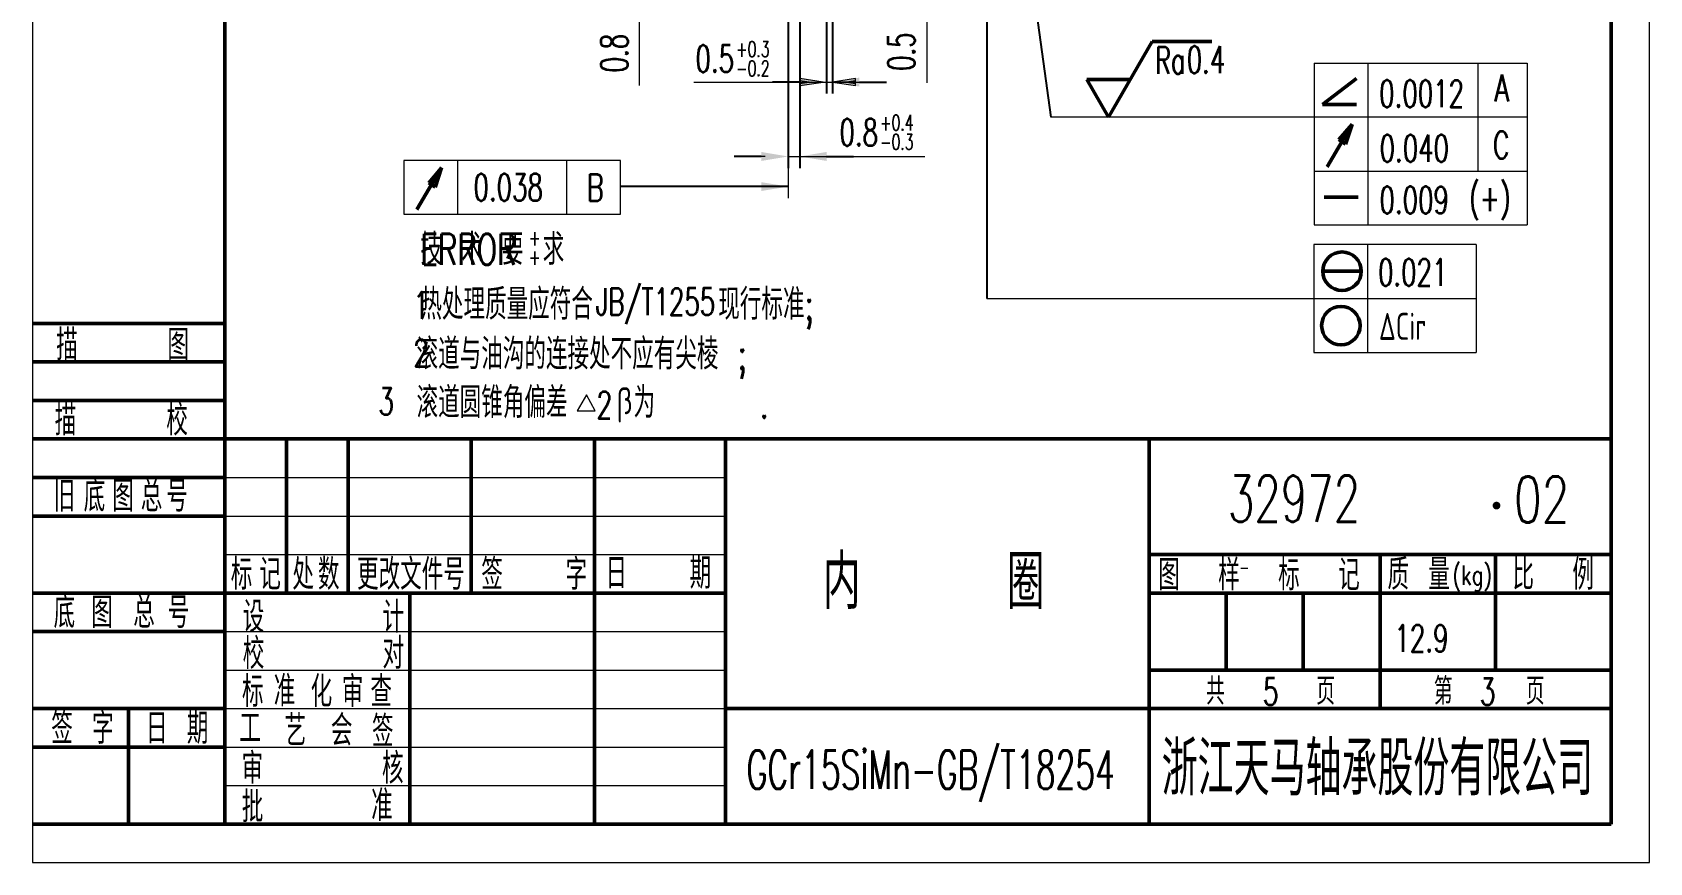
# Model space of a CAD drawing. Extents: x -94 to 231, y -1 to 296.
# Drawn here: x 20.5 to 230.5, y -1.3 to 106.5 of the extents above; entities that cross this region are included whole.
import ezdxf
from ezdxf.enums import TextEntityAlignment as Align

# ---------------------------------------------------------------- set-up
doc = ezdxf.new("R2010")
doc.units = 0
doc.header["$MEASUREMENT"] = 0
doc.layers.get('0').update_dxf_attribs({"linetype": 'CONTINUOUS', "lineweight": 20})
doc.layers.get('DEFPOINTS').update_dxf_attribs({"linetype": 'CONTINUOUS', "lineweight": 20})
for name, color, linetype, lineweight in [('1', 7, 'CONTINUOUS', 50), ('2', 7, 'CONTINUOUS', 15), ('90', 7, 'CONTINUOUS', 20), ('文字', 7, 'CONTINUOUS', 15), ('粗实线', 7, 'CONTINUOUS', 50)]:
    doc.layers.add(name, color=color, linetype=linetype, lineweight=lineweight)
doc.styles.add('HZ', font='txt.shx', dxfattribs={"width": 0.667, "bigfont": 'HZTXT.shx'})
doc.dimstyles.get("Standard").update_dxf_attribs({"dimtxt": 0.18, "dimasz": 0.18, "dimexe": 0.18, "dimexo": 0.0625, "dimgap": 0.09, "dimtad": 0, "dimtih": 1, "dimtoh": 1, "dimdec": 4, "dimzin": 0, "dimdsep": 46, "dimtxsty": 'Standard', "dimcen": 0.09, "dimadec": 0, "dimazin": 0, "dimtfac": 1, "dimtdec": 4, "dimtofl": 0, "dimtmove": 0, "dimatfit": 3, "dimfxl": 0, "dimtolj": 1, "dimtzin": 0, "dimarcsym": 0})

# ---------------------------------------------------------------- blocks, each defined once
blk = doc.blocks.new('BLK', base_point=(1, 0))
for points in [[(0, 0), (1, 0), (0, 0.15), (0, -0.15), (1, 0)], [(0, 0.07), (0.5, 0), (0, -0.07)]]:
    blk.add_lwpolyline(points)
blk = doc.blocks.new('J', base_point=(150.07, 92.13))
at = {"layer": '1'}
for p, q in [((153.34, 97.72), (150.08, 92.19)), ((151.61, 95.71), (153.34, 97.72)), ((153.34, 97.72), (152.46, 95.11)), ((152.46, 95.11), (151.61, 95.71))]:
    blk.add_line(p, q, dxfattribs=at)
blk = doc.blocks.new('*D7')
at = {"layer": '2', "color": 0, "lineweight": -2}
for p, q in [((118.64, 115.68), (118.64, 88.89)), ((120.14, 114.18), (120.14, 88.89)), ((115.14, 90.39), (111.64, 90.39)), ((123.64, 90.39), (127.14, 90.39))]:
    blk.add_line(p, q, dxfattribs=at)
at = {"layer": '2', "color": 0}
for points in [[(115.14, 90.98), (115.14, 89.81), (118.64, 90.39)], [(123.64, 90.98), (123.64, 89.81), (120.14, 90.39)]]:
    blk.add_solid(points, dxfattribs=at)
at = {"layer": 'DEFPOINTS', "color": 0}
for p in [(118.64, 115.68), (120.14, 114.18), (120.14, 90.39)]:
    blk.add_point(p, dxfattribs=at)
blk = doc.blocks.new('*D8')
at = {"layer": '2', "color": 0, "lineweight": -2}
for p, q in [((123.62, 114.18), (123.62, 98.55)), ((124.39, 115.17), (124.39, 98.55)), ((120.12, 100.05), (116.62, 100.05)), ((127.89, 100.05), (131.39, 100.05))]:
    blk.add_line(p, q, dxfattribs=at)
at = {"layer": '2', "color": 0}
for points in [[(120.12, 100.63), (120.12, 99.47), (123.62, 100.05)], [(127.89, 100.63), (127.89, 99.47), (124.39, 100.05)]]:
    blk.add_solid(points, dxfattribs=at)
at = {"layer": 'DEFPOINTS', "color": 0}
for p in [(123.62, 114.18), (124.39, 115.17), (123.62, 100.05)]:
    blk.add_point(p, dxfattribs=at)

msp = doc.modelspace()

# ---------------------------------------------------------------- linework, layer by layer
for p, q in [((45.5016, 28.71939), (110.50155, 28.71939)), ((45.5016, 23.71939), (110.50155, 23.71939)), ((45.5016, 18.71939), (110.50155, 18.71939)), ((45.5016, 13.71939), (110.50155, 13.71939)), ((45.5016, 8.71939), (110.50155, 8.71939))]:
    msp.add_line(p, q)
at = {"layer": '1'}
for p, q in [((45.5016, 290.71939), (45.5016, 3.71939)), ((225.5016, 3.71939), (225.5016, 290.71939)), ((188.03497, 97.12251), (192.44844, 100.50032)), ((188.03497, 97.12251), (192.44844, 97.12251)), ((70.44669, 83.48916), (73.63583, 88.95389)), ((71.97873, 86.98659), (73.60456, 88.89144)), ((73.63583, 88.95389), (72.79164, 86.4245)), ((72.79164, 86.4245), (71.97873, 86.98659)), ((188.26015, 85.1125), (192.67361, 85.1125)), ((188.05977, 75.49231), (193.05977, 75.49231)), ((20.5016, 68.71939), (45.5016, 68.71939)), ((20.5016, 63.71939), (45.5016, 63.71939)), ((20.5016, 58.71939), (45.5016, 58.71939)), ((20.5016, 53.71939), (45.5016, 53.71939)), ((45.5016, 53.71939), (225.5016, 53.71939)), ((53.5016, 53.71939), (53.5016, 33.71939)), ((61.5016, 53.71939), (61.5016, 33.71939)), ((77.5016, 53.71939), (77.5016, 33.71939)), ((93.5016, 53.71939), (93.5016, 33.71939)), ((110.50155, 53.71939), (110.50155, 3.71939)), ((165.5016, 53.71939), (165.5016, 3.71939)), ((20.5016, 48.71939), (45.5016, 48.71939)), ((20.5016, 43.71939), (45.5016, 43.71939)), ((165.5016, 38.71939), (225.5016, 38.71939)), ((195.5016, 38.71939), (195.5016, 18.71939)), ((210.5016, 38.71939), (210.5016, 23.71939)), ((20.5016, 33.71939), (45.5016, 33.71939)), ((165.5016, 33.71939), (225.5016, 33.71939)), ((175.5016, 33.71939), (175.5016, 23.71939)), ((185.5016, 33.71939), (185.5016, 23.71939)), ((20.5016, 28.71939), (45.5016, 28.71939)), ((165.5016, 23.71939), (225.5016, 23.71939)), ((20.5016, 18.71939), (45.5016, 18.71939)), ((33.0016, 18.71939), (33.0016, 3.71939)), ((110.50155, 18.71939), (165.5016, 18.71939)), ((165.5016, 18.71939), (225.5016, 18.71939)), ((20.5016, 13.71939), (45.5016, 13.71939)), ((20.5016, 3.71939), (225.5016, 3.71939))]:
    msp.add_line(p, q, dxfattribs=at)
for centre in [(190.55977, 75.49231), (190.40966, 68.43285)]:
    msp.add_circle(centre, 2.5, dxfattribs=at)
at = {"layer": '2'}
for p, q in [((20.5016, 295.71939), (20.5016, -1.28061)), ((230.5016, -1.28061), (230.5016, 295.71939)), ((144.44459, 71.95472), (144.44437, 118.70161)), ((118.6412, 115.68067), (118.6412, 84.96494)), ((124.3927, 115.18067), (124.3927, 98.5485)), ((186.95625, 102.49838), (214.61677, 102.49838)), ((186.95625, 102.49838), (186.95625, 81.49838)), ((193.95625, 81.49838), (193.95625, 102.49838)), ((208.22583, 88.49838), (208.22583, 102.49838)), ((214.61677, 102.49838), (214.61677, 81.49838)), ((214.61677, 95.49838), (152.74904, 95.49838)), ((186.95625, 88.49838), (214.61677, 88.49838)), ((186.95625, 81.49838), (214.61677, 81.49838)), ((207.96791, 78.95472), (186.90882, 78.95472)), ((186.90882, 78.95472), (186.90882, 64.95472)), ((193.90882, 64.95472), (193.90882, 78.95472)), ((207.96791, 78.95472), (207.96791, 64.95472)), ((144.44437, 71.95472), (207.96791, 71.95472)), ((186.90882, 64.95472), (207.96791, 64.95472)), ((92.45538, 59.43217), (91.26251, 57.37144)), ((93.56607, 57.37144), (92.45538, 59.43217)), ((91.26251, 57.37144), (93.56607, 57.37144)), ((45.5016, 48.71939), (110.50155, 48.71939)), ((45.5016, 43.71939), (110.50155, 43.71939)), ((45.5016, 38.71939), (110.50155, 38.71939)), ((177.43485, 36.96555), (178.30553, 36.96555)), ((20.5016, -1.28061), (230.5016, -1.28061))]:
    msp.add_line(p, q, dxfattribs=at)
at = {"layer": '2', "linetype": 'ByBlock'}
for p, q in [((99.34149, 99.5953), (99.34149, 120.5592)), ((136.69769, 99.94679), (136.69769, 121.17469)), ((106.39602, 100.0485), (130.41658, 100.0485)), ((115.6412, 90.39249), (112.6412, 90.39249)), ((118.6412, 90.39249), (136.38514, 90.39249)), ((96.87818, 89.88096), (68.74414, 89.88096)), ((68.74414, 89.88096), (68.74414, 82.88096)), ((75.74414, 82.88096), (75.74414, 89.88096)), ((89.87818, 89.88096), (89.87818, 82.88096)), ((96.87818, 82.88096), (96.87818, 89.88096)), ((115.6412, 86.48336), (96.87818, 86.48336)), ((68.74414, 82.88096), (96.87818, 82.88096))]:
    msp.add_line(p, q, dxfattribs=at)
at = {"layer": '2'}
for points in [[(120.17683, 100.0485), (123.17683, 100.0485), (120.17683, 100.4985), (120.17683, 99.5985), (123.17683, 100.0485)], [(120.17683, 100.2585), (121.67683, 100.0485), (120.17683, 99.8385)]]:
    msp.add_lwpolyline(points, dxfattribs=at)
at = {"layer": '2', "const_width": 0.5, "flags": 128}
msp.add_lwpolyline([(210.36733, 45.07154, 1), (210.86733, 45.07154, 1)], format="xyb", close=True, dxfattribs=at)
at = {"layer": '粗实线'}
for p, q in [((160.25508, 95.49838), (165.91312, 105.29838)), ((165.91312, 105.29838), (173.65446, 105.29838)), ((160.25508, 95.49838), (157.42607, 100.39838)), ((157.42607, 100.39838), (163.0841, 100.39838))]:
    msp.add_line(p, q, dxfattribs=at)
at = {"layer": '粗实线', "lineweight": 50}
for p, q in [((45.5016, 33.71939), (110.50155, 33.71939)), ((69.50155, 3.71939), (69.50155, 33.71939)), ((93.5016, 3.71939), (93.5016, 33.71939))]:
    msp.add_line(p, q, dxfattribs=at)

# ---------------------------------------------------------------- block references
at = {"layer": '1'}
msp.add_blockref('J', (188.62043, 89.0086), dxfattribs=at)
at = {"layer": '2', "linetype": 'ByBlock', "xscale": 3, "yscale": 3, "zscale": 3, "rotation": 180}
msp.add_blockref('BLK', (124.3927, 100.0485), dxfattribs=at)

# ---------------------------------------------------------------- texts
at = {"layer": '2', "style": 'HZ'}
for s, height, width, p in [('Ra ', 3.5, 0.65, (169.24609, 101.11933)), ('浙江天马轴承股份有限公司', 7, 0.667, (195.15342, 7.44094))]:
    msp.add_text(s, height=height, dxfattribs=dict(at, width=width)).set_placement(p, align=Align.CENTER)
for s, height, width, p in [('A', 3.5, 0.7, (210.34485, 97.51569)), ('C', 3.5, 0.7, (210.11967, 90.11667)), ('(+)', 3.5, 0.6667, (207.04492, 83.28032)), ('ΔCir', 3.5, 0.667, (195.34803, 66.58777)), ('描', 4, 0.7, (23.604, 63.92869)), ('图', 4, 0.7, (38.04535, 63.92869)), ('描', 4, 0.7, (23.40885, 54.17056)), ('校', 4, 0.7, (37.89523, 54.17056)), ('旧', 4, 0.7, (23.25873, 44.28732)), ('底', 4, 0.7, (27.1618, 44.28732)), ('图', 4, 0.7, (30.86971, 44.28732)), ('总', 4, 0.7, (34.57762, 44.28732)), ('号', 4, 0.7, (37.89523, 44.28732)), ('02', 6, 0.7, (212.88336, 42.86186)), ('标', 4, 0.7, (46.26696, 34.14188)), ('记', 4, 0.7, (49.97487, 34.14188)), ('处', 4, 0.7, (54.26824, 34.14188)), ('数', 4, 0.7, (57.58585, 34.14188)), ('更改文件号', 4, 0.7, (62.65983, 34.14188)), ('签   字', 4, 0.7, (78.79671, 34.14188)), ('日   期', 4, 0.7, (94.91021, 34.28682)), ('内    圈', 7, 0.7, (123.13391, 31.65544)), ('图  样  标  记', 4, 0.7, (166.68396, 34.05294)), ('质 量', 4, 0.7, (196.46002, 34.13669)), ('比  例', 4, 0.7, (212.68261, 34.13421)), ('底', 4, 0.7, (23.25873, 29.18545)), ('图', 4, 0.7, (28.13756, 29.18545)), ('总', 4, 0.7, (33.60186, 29.18545)), ('号', 4, 0.7, (38.09038, 29.18545)), ('第    页', 3.5, 0.7, (202.47451, 19.21862)), ('共     页', 3.5, 0.7, (172.88627, 19.21862)), ('5', 3.5, 0.667, (180.29227, 19.18287)), ('3', 3.5, 0.667, (208.46421, 19.18287)), ('签 字', 4, 0.7, (22.9585, 14.1372)), ('日 期', 4, 0.7, (35.25315, 14.1372))]:
    msp.add_text(s, height=height, dxfattribs=dict(at, width=width)).set_placement(p)
at = {"layer": '2', "linetype": 'ByBlock', "style": 'HZ', "width": 0.7}
msp.add_text('B', height=3.5, dxfattribs=at).set_placement((92.47566, 84.61076))
at = {"layer": '2', "style": 'HZ', "width": 0.666667}
msp.add_text('JB/T1255', height=3.5, dxfattribs=at).set_placement((101.41867, 71.28788), align=Align.MIDDLE)
at = {"layer": '2', "style": 'HZ', "width": 0.688541}
msp.add_text('(kg)', height=2.5, dxfattribs=at).set_placement((204.8764, 34.80303), (210.04045, 34.80303), align=Align.FIT)
at = {"layer": '90', "style": 'HZ', "width": 0.667}
for s, p in [('0.8', (97.83058, 101.30243)), ('0.5', (135.08742, 101.49607))]:
    msp.add_text(s, height=3.5, rotation=90, dxfattribs=at).set_placement(p)
at = {"layer": '90', "style": 'HZ'}
for s, height, width, p in [('+0.3', 2, 0.667, (111.89193, 103.32855)), ('0.5', 3.5, 0.667, (106.61201, 101.32855)), ('-0.2', 2, 0.667, (111.89193, 100.82855)), ('0.0012', 3.5, 0.667, (195.38759, 96.80099)), ('0.8', 3.5, 0.667, (125.30535, 91.77773)), ('+0.4', 2, 0.667, (130.58527, 93.77773)), ('-0.3', 2, 0.667, (130.58527, 91.27773)), ('0.040', 3.5, 0.667, (195.44063, 89.68774)), ('0.038', 3.5, 0.667, (77.78418, 84.64579)), ('0.009', 3.5, 0.667, (195.42367, 82.98572)), ('ERROR', 4, 0.7, (70.88616, 76.33131)), ('+', 2, 0.7, (84.95283, 78.83131)), ('+', 2, 0.7, (84.95283, 76.33131)), ('0.021', 3.5, 0.667, (195.23432, 73.59799)), ('32972', 6, 0.667, (175.74316, 42.97646)), ('12.9', 3.5, 0.667, (197.3705, 26.09935)), ('GCr15SiMn-GB/T18254', 5, 0.6, (113.24728, 8.29379))]:
    msp.add_text(s, height=height, dxfattribs=dict(at, width=width)).set_placement(p)
at = {"layer": '90', "style": 'HZ', "width": 0.667}
msp.add_text('0.4', height=3.5, rotation=359.7951469, dxfattribs=at).set_placement((172.8893, 101.20311), align=Align.CENTER)
at = {"layer": '文字', "style": 'HZ', "width": 0.7}
for s, p in [('技 术 要 求', (70.88616, 76.33131)), ('热处理质量应符合      现行标准;', (70.88616, 69.20085))]:
    msp.add_text(s, height=4, dxfattribs=at).set_placement(p)
at = {"layer": '文字', "style": 'HZ'}
for s, height, width, p in [('    1', 3.5, 0.666667, (66.45587, 71.08187)), ('    2', 3.5, 0.666667, (66.45587, 64.89734)), ('3', 3.5, 0.666667, (66.45587, 58.59957)), ('2', 3.5, 0.666667, (94.77858, 58.14297)), ('β', 3.5, 0.666667, (97.43364, 58.14297)), ('设   ', 4, 0.7, (52.96239, 30.77002)), (' 计', 4, 0.7, (66.11855, 30.77002)), ('校   ', 4, 0.7, (52.96239, 26.09047)), (' 对', 4, 0.7, (66.11855, 26.09047)), ('标   ', 4, 0.7, (52.86247, 21.13206)), ('准', 4, 0.7, (53.24147, 21.18659)), ('化   ', 4, 0.7, (61.77621, 21.13206)), ('审', 4, 0.7, (62.07383, 21.13206)), ('查', 4, 0.7, (65.80113, 21.13206)), ('工', 4, 0.7, (48.77942, 16.1544)), ('艺', 4, 0.7, (54.64586, 16.07821)), ('会', 4, 0.7, (60.66278, 16.10202)), ('签', 4, 0.7, (66.00351, 16.00202)), ('审   ', 4, 0.7, (52.82272, 11.18332)), (' 核', 4, 0.7, (66.05548, 11.18332)), ('准', 4, 0.7, (65.89307, 6.33385)), ('批   ', 4, 0.7, (52.83781, 6.15442))]:
    msp.add_text(s, height=height, dxfattribs=dict(at, width=width)).set_placement(p, align=Align.MIDDLE)
at = {"layer": '文字', "color": 0, "style": 'HZ', "width": 0.7}
for s, p in [('  滚道与油沟的连接处不应有尖棱 ;', (65.39628, 62.74131)), ('  滚道圆锥角偏差   为     .', (65.39628, 56.44354))]:
    msp.add_text(s, height=4, dxfattribs=at).set_placement(p)

# ---------------------------------------------------------------- dimensions: what is measured, and where the dimension line sits
at = {"layer": '2'}
for base, p1, p2, picture, middle in [((120.1412, 90.39249), (118.6412, 115.68067), (120.1412, 114.18067), '*D7', (119.3912, 90.39249)), ((123.61658, 100.0485), (124.3927, 115.17467), (123.61658, 114.18067), '*D8', (124.00464, 100.0485))]:
    dim = msp.add_linear_dim(base=base, p1=p1, p2=p2, text=' ', dimstyle='Standard', override={"dimtxt": 3.5, "dimasz": 3.5, "dimexe": 1.5, "dimexo": 0, "dimgap": 1.3, "dimtad": 1, "dimtih": 0, "dimtoh": 0, "dimtxsty": 'HZ', "dimtmove": 2}, dxfattribs=at)
    dim.commit()
    dim.dimension.update_dxf_attribs({"geometry": picture, "text_midpoint": middle})

# ---------------------------------------------------------------- leaders
for points in [[(144.44846, 120.76558), (144.44459, 71.95472)], [(149.1607, 121.33935), (152.74904, 95.49838)], [(118.6412, 86.48336), (96.87818, 86.48336)]]:
    msp.add_leader(points, dimstyle='Standard', override={"dimtxt": 3.5, "dimasz": 3.5, "dimexe": 1.5, "dimexo": 0, "dimgap": 1.3, "dimtad": 0, "dimtih": 0, "dimtoh": 0, "dimtxsty": 'HZ', "dimtmove": 2}, dxfattribs=at)

doc.saveas('drawing.dxf')
